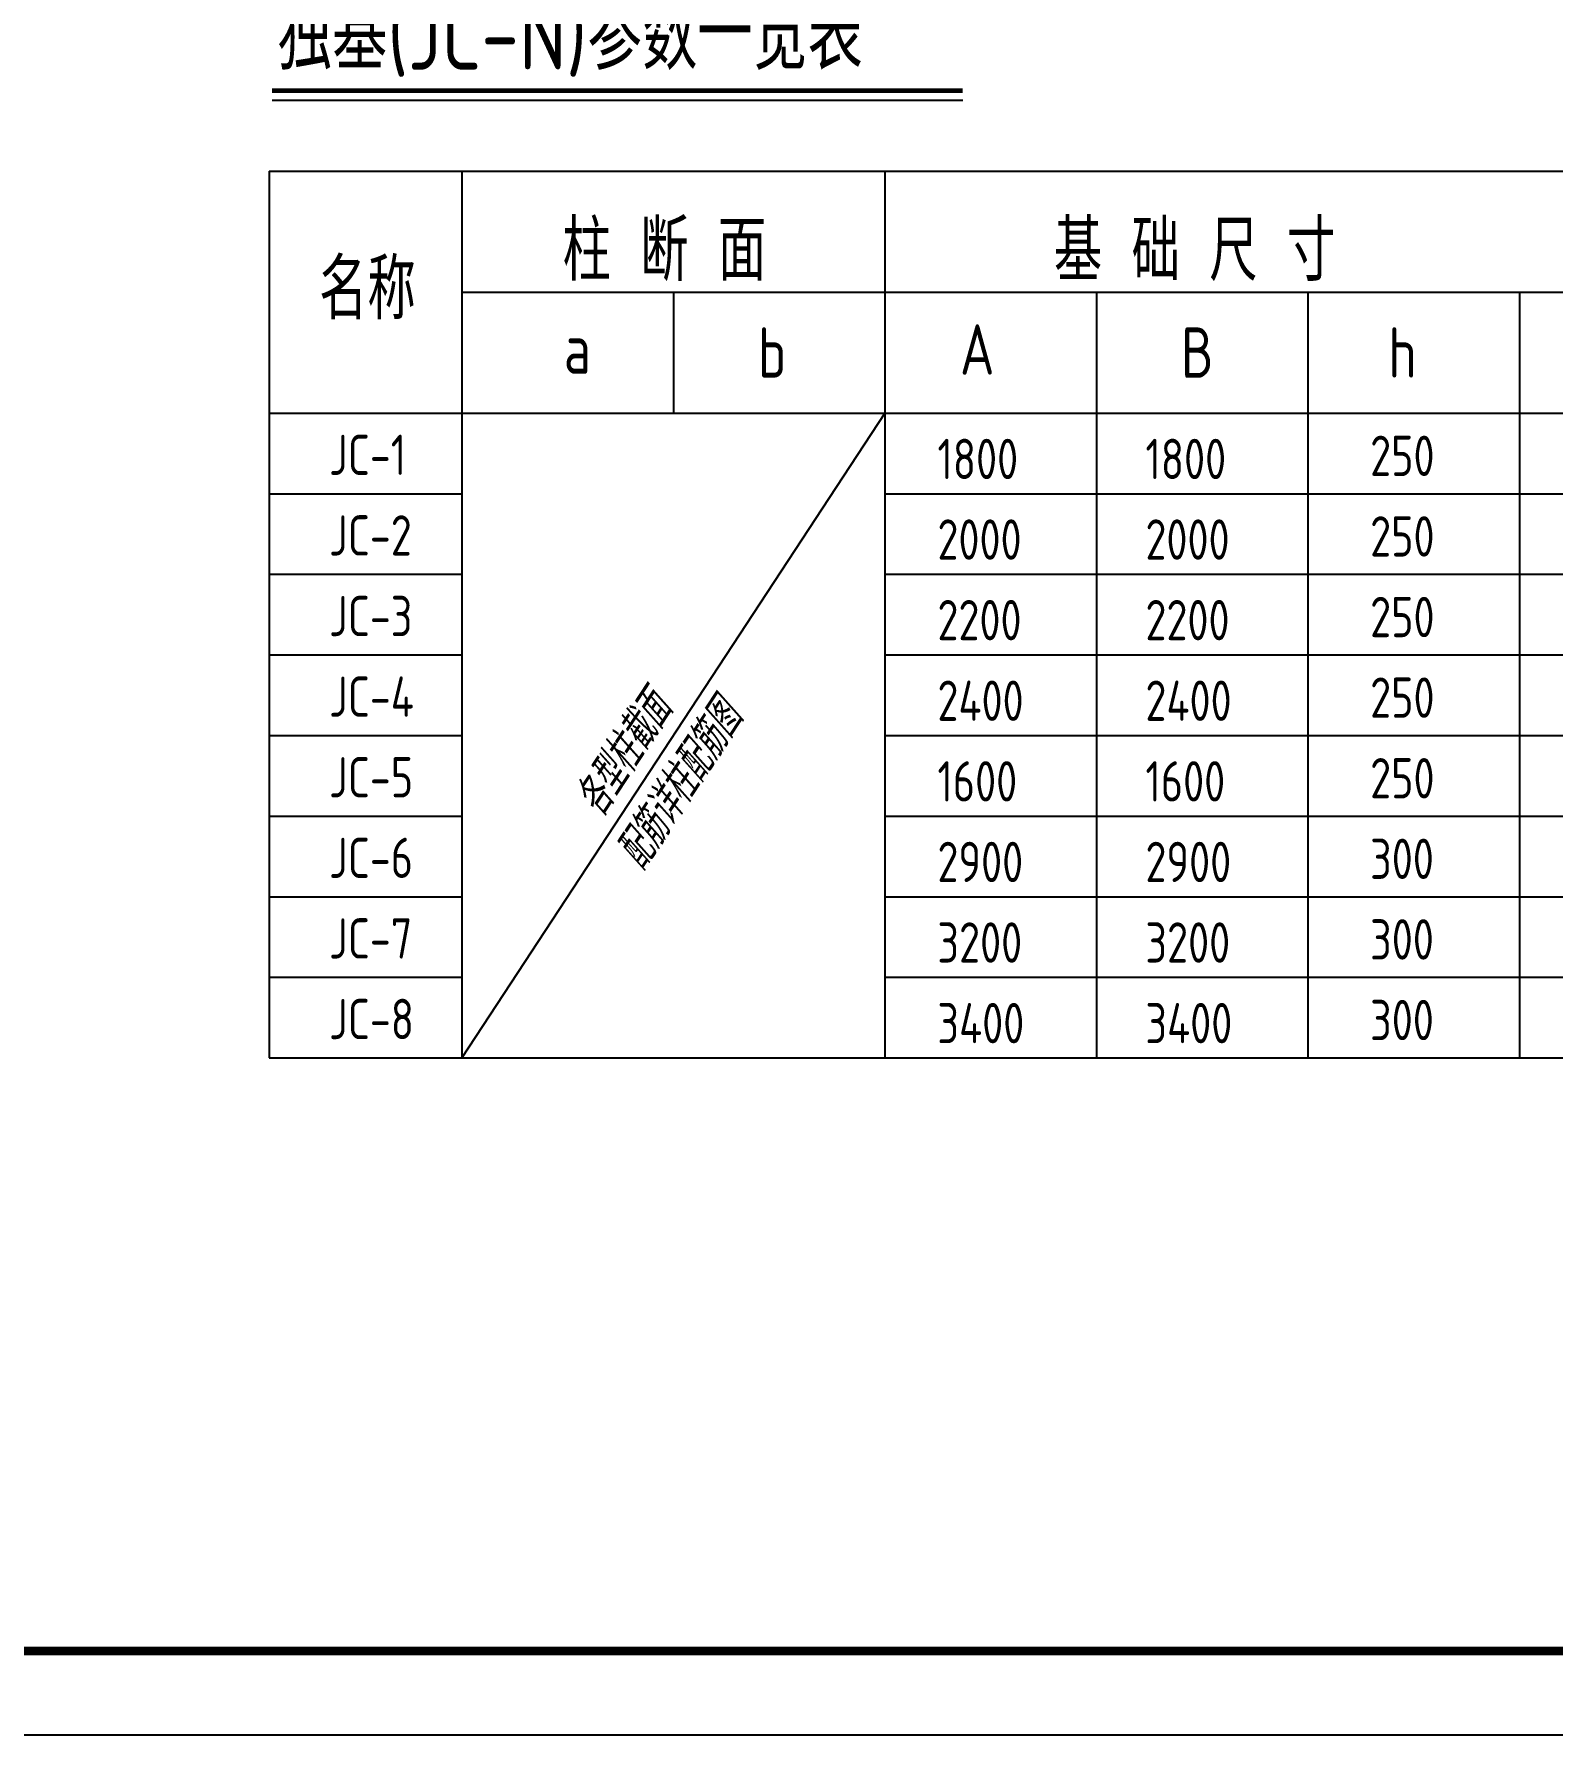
# Model space of a CAD drawing. Extents: x 169490 to 7584583, y -2399407 to 1374371.
# Drawn here: x 1433522 to 1451619, y 795791 to 816051 of the extents above; entities that cross this region are included whole.
import ezdxf

# ---------------------------------------------------------------- set-up
doc = ezdxf.new("R2010")
doc.units = 0
doc.header["$LTSCALE"] = 100
for name, color, linetype in [('350', 7, 'CONTINUOUS'), ('PUB_DIM', 3, 'CONTINUOUS'), ('PUB_TEXT', 4, 'CONTINUOUS'), ('S-WALL-WLINE1', 191, 'CONTINUOUS'), ('TEXT', 7, 'CONTINUOUS'), ('图框', 140, 'CONTINUOUS')]:
    doc.layers.add(name, color=color, linetype=linetype)
doc.layers.add('砼柱', color=2, linetype='CONTINUOUS', lineweight=35)
doc.styles.add('_HZDX', font='tssdeng.shx', dxfattribs={"width": 0.8, "bigfont": 'tssdchn.shx'})
doc.styles.add('TSSD_REIN', font='tssdeng.shx', dxfattribs={"width": 0.7, "bigfont": 'hztxt.shx'})

msp = doc.modelspace()

# ---------------------------------------------------------------- linework, layer by layer
at = {"layer": '350'}
msp.add_line((1436359.4, 815264.8), (1444586.4, 815264.8), dxfattribs=at)
at = {"layer": '350', "const_width": 56}
msp.add_lwpolyline([(1436359.4, 815377), (1444586.4, 815377)], dxfattribs=at)
at = {"layer": 'PUB_DIM'}
for p, q in [((1436324, 814416.1), (1436324, 803856.1)), ((1436324, 814416.1), (1459499.3, 814416.1)), ((1438619.3, 814416.1), (1438619.3, 803856.1)), ((1443659.3, 814416.1), (1443659.3, 809616.1)), ((1438619.3, 812976.1), (1459499.3, 812976.1)), ((1441139.3, 812976.1), (1441139.3, 811536.1)), ((1443659.3, 812976.1), (1443659.3, 803856.1)), ((1446179.3, 812976.1), (1446179.3, 803856.1)), ((1448699.3, 812976.1), (1448699.3, 803856.1)), ((1451219.3, 812976.1), (1451219.3, 803856.1)), ((1436324, 811536.1), (1453739.3, 811536.1)), ((1436324, 810576.1), (1438619.3, 810576.1)), ((1443659.3, 810576.1), (1453739.3, 810576.1)), ((1436324, 809616.1), (1438619.3, 809616.1)), ((1436324, 809616.1), (1438619.3, 809616.1)), ((1436324, 809616.1), (1438619.3, 809616.1)), ((1436324, 809616.1), (1438619.3, 809616.1)), ((1436324, 809616.1), (1438619.3, 809616.1)), ((1436324, 809616.1), (1438619.3, 809616.1)), ((1436324, 809616.1), (1438619.3, 809616.1)), ((1436324, 809616.1), (1438619.3, 809616.1)), ((1436324, 809616.1), (1438619.3, 809616.1)), ((1436324, 809616.1), (1438619.3, 809616.1)), ((1436324, 809616.1), (1438619.3, 809616.1)), ((1436324, 809616.1), (1438619.3, 809616.1)), ((1443659.3, 809616.1), (1453739.3, 809616.1)), ((1443659.3, 809616.1), (1453739.3, 809616.1)), ((1443659.3, 809616.1), (1459499.3, 809616.1)), ((1443659.3, 809616.1), (1453739.3, 809616.1)), ((1436324, 808656.1), (1438619.3, 808656.1)), ((1443659.3, 808656.1), (1453739.3, 808656.1)), ((1436324, 807696.1), (1438619.3, 807696.1)), ((1436324, 807696.1), (1438619.3, 807696.1)), ((1436324, 807696.1), (1438619.3, 807696.1)), ((1436324, 807696.1), (1438619.3, 807696.1)), ((1436324, 807696.1), (1438619.3, 807696.1)), ((1436324, 807696.1), (1438619.3, 807696.1)), ((1436324, 807696.1), (1438619.3, 807696.1)), ((1436324, 807696.1), (1438619.3, 807696.1)), ((1436324, 807696.1), (1438619.3, 807696.1)), ((1436324, 807696.1), (1438619.3, 807696.1)), ((1436324, 807696.1), (1438619.3, 807696.1)), ((1436324, 807696.1), (1438619.3, 807696.1)), ((1443659.3, 807696.1), (1453739.3, 807696.1)), ((1443659.3, 807696.1), (1453739.3, 807696.1)), ((1443659.3, 807696.1), (1459499.3, 807696.1)), ((1443659.3, 807696.1), (1453739.3, 807696.1)), ((1436324, 806736.1), (1438619.3, 806736.1)), ((1436324, 806736.1), (1438619.3, 806736.1)), ((1436324, 806736.1), (1438619.3, 806736.1)), ((1436324, 806736.1), (1438619.3, 806736.1)), ((1436324, 806736.1), (1438619.3, 806736.1)), ((1436324, 806736.1), (1438619.3, 806736.1)), ((1436324, 806736.1), (1438619.3, 806736.1)), ((1436324, 806736.1), (1438619.3, 806736.1)), ((1436324, 806736.1), (1438619.3, 806736.1)), ((1436324, 806736.1), (1438619.3, 806736.1)), ((1436324, 806736.1), (1438619.3, 806736.1)), ((1436324, 806736.1), (1438619.3, 806736.1)), ((1443659.3, 806736.1), (1453739.3, 806736.1)), ((1443659.3, 806736.1), (1453739.3, 806736.1)), ((1443659.3, 806736.1), (1459499.3, 806736.1)), ((1443659.3, 806736.1), (1453739.3, 806736.1)), ((1436324, 805776.1), (1438619.3, 805776.1)), ((1443659.3, 805776.1), (1453739.3, 805776.1)), ((1436324, 804816.1), (1438619.3, 804816.1)), ((1436324, 804816.1), (1438619.3, 804816.1)), ((1436324, 804816.1), (1438619.3, 804816.1)), ((1436324, 804816.1), (1438619.3, 804816.1)), ((1436324, 804816.1), (1438619.3, 804816.1)), ((1436324, 804816.1), (1438619.3, 804816.1)), ((1436324, 804816.1), (1438619.3, 804816.1)), ((1436324, 804816.1), (1438619.3, 804816.1)), ((1436324, 804816.1), (1438619.3, 804816.1)), ((1436324, 804816.1), (1438619.3, 804816.1)), ((1436324, 804816.1), (1438619.3, 804816.1)), ((1436324, 804816.1), (1438619.3, 804816.1)), ((1443659.3, 804816.1), (1453739.3, 804816.1)), ((1443659.3, 804816.1), (1453739.3, 804816.1)), ((1443659.3, 804816.1), (1459499.3, 804816.1)), ((1443659.3, 804816.1), (1453739.3, 804816.1)), ((1436324, 803856.1), (1438619.3, 803856.1)), ((1436324, 803856.1), (1459499.3, 803856.1)), ((1443659.3, 803856.1), (1453739.3, 803856.1))]:
    msp.add_line(p, q, dxfattribs=at)
at = {"layer": 'S-WALL-WLINE1', "ltscale": 5}
msp.add_line((1443659.3, 811536.1), (1438619.3, 803856.1), dxfattribs=at)
at = {"layer": 'TEXT', "color": 2}
for p, q in [((1436324, 809616.1), (1438619.3, 809616.1)), ((1436324, 807696.1), (1438619.3, 807696.1)), ((1436324, 806736.1), (1438619.3, 806736.1)), ((1436324, 804816.1), (1438619.3, 804816.1))]:
    msp.add_line(p, q, dxfattribs=at)
at = {"layer": '图框'}
msp.add_lwpolyline([(1385935.3, 795791.4), (1470035.3, 795791.4), (1470035.3, 855191.4), (1385935.3, 855191.4)], close=True, dxfattribs=at)
at = {"layer": '图框', "const_width": 100}
msp.add_lwpolyline([(1388435.3, 796791.4), (1469035.3, 796791.4), (1469035.3, 854191.4), (1388435.3, 854191.4)], close=True, dxfattribs=at)
at = {"layer": '砼柱', "ltscale": 10}
msp.add_lwpolyline([(1388435.3, 854191.4), (1462040.2, 854191.4), (1462040.2, 796791.4), (1388435.3, 796791.4)], close=True, dxfattribs=at)

# ---------------------------------------------------------------- texts
at = {"layer": 'PUB_DIM', "color": 7, "style": 'TSSD_REIN', "oblique": 15, "width": 0.7}
for s, p in [('各型柱截面', (1440297.3, 806686.5)), ('配筋详柱配筋图', (1440787.7, 806056.6))]:
    msp.add_text(s, height=450, rotation=56.72511, dxfattribs=at).set_placement(p)
at = {"layer": 'PUB_TEXT', "color": 0, "style": '_HZDX', "width": 0.8}
msp.add_text('独基(JC-N)参数一览表', height=864, dxfattribs=at).set_placement((1436418.2, 815626.1))
at = {"layer": 'TEXT', "style": 'TSSD_REIN', "width": 0.8}
for s, height, p in [('柱 断 面', 720, (1439819.5, 813111.7)), ('基 础 尺 寸', 720, (1445672.6, 813111.7)), ('名称', 720, (1436918.7, 812652.5)), ('a', 600, (1439833.7, 812004.4)), ('b', 600, (1442146.8, 811957.4)), ('A', 600, (1444553.8, 811994.4)), ('B', 600, (1447186.8, 811957.4)), ('h', 600, (1449655.8, 811957.4)), ('1800', 480, (1444285.2, 810750.2)), ('1800', 480, (1446763.3, 810750.2)), ('250', 480, (1449440.2, 810787.1)), ('2000', 480, (1444285.2, 809790.2)), ('2000', 480, (1446763.3, 809790.2)), ('250', 480, (1449440.2, 809827.1)), ('2200', 480, (1444285.2, 808830.2)), ('2200', 480, (1446763.3, 808830.2)), ('250', 480, (1449440.2, 808867.1)), ('250', 480, (1449440.2, 807907.1)), ('2400', 480, (1444285.2, 807870.2)), ('2400', 480, (1446763.3, 807870.2)), ('1600', 480, (1444285.2, 806910.2)), ('1600', 480, (1446763.3, 806910.2)), ('250', 480, (1449440.2, 806947.1)), ('2900', 480, (1444285.2, 805950.2)), ('2900', 480, (1446763.3, 805950.2)), ('300', 480, (1449440.2, 805987.1)), ('3200', 480, (1444285.2, 804990.2)), ('3200', 480, (1446763.3, 804990.2)), ('300', 480, (1449440.2, 805027.1)), ('300', 480, (1449440.2, 804067.1)), ('3400', 480, (1444285.2, 804030.2)), ('3400', 480, (1446763.3, 804030.2))]:
    msp.add_text(s, height=height, dxfattribs=at).set_placement(p)
at = {"layer": 'TEXT', "color": 1, "style": 'TSSD_REIN', "width": 0.8}
for s, p in [('JC-1', (1437038.2, 810799.1)), ('JC-2', (1437038.2, 809839.1)), ('JC-3', (1437038.2, 808879.1)), ('JC-4', (1437038.2, 807919.1)), ('JC-5', (1437038.2, 806959.1)), ('JC-6', (1437038.2, 805999.1)), ('JC-7', (1437038.2, 805039.1)), ('JC-8', (1437038.2, 804079.1))]:
    msp.add_text(s, height=480, dxfattribs=at).set_placement(p)

doc.saveas('drawing.dxf')
